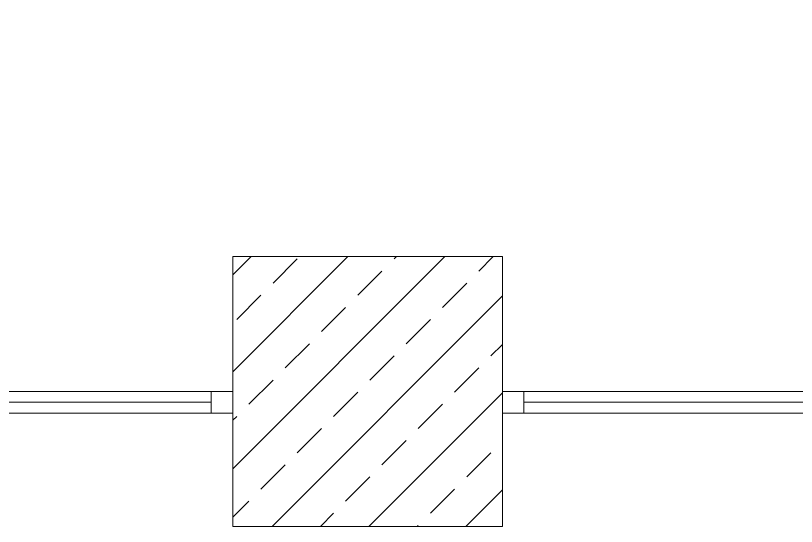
# Model space of a CAD drawing. Header units: millimetres. Extents: x 7998 to 72132, y -12523 to 5591.
# Drawn here: x 65277.7 to 65422.5, y -9869.9 to -9775.2 of the extents above; entities that cross this region are included whole.
import ezdxf

# ---------------------------------------------------------------- set-up
doc = ezdxf.new("R2010")
doc.units = ezdxf.units.MM
doc.layers.add('Xray_Column Scan', color=7, linetype='Continuous', lineweight=13, true_color=0x525252)
doc.layers.add('Xray_Concrete Arme Column', color=8, linetype='Continuous', lineweight=35)
doc.layers.add('Xray_Window', color=153, linetype='Continuous', lineweight=20)

msp = doc.modelspace()

# ---------------------------------------------------------------- hatches: boundary and pattern name
at = {"layer": 'Xray_Column Scan', "linetype": 'Continuous', "lineweight": 0}
h = msp.add_hatch(dxfattribs=at)
h.set_pattern_fill('ANSI33', color=256, scale=2)
h.set_pattern_definition([(45, (55083.489, -21656.314), (-8.980256, 8.980256), []), (45, (55092.469, -21656.314), (-8.980256, 8.980256), [6.35, -3.175])])
h.paths.add_polyline_path([(65318.01, -9869.9), (65318.01, -9819.9), (65368.01, -9819.9), (65368.01, -9869.9)])

# ---------------------------------------------------------------- linework, layer by layer
at = {"layer": 'Xray_Concrete Arme Column', "linetype": 'Continuous', "lineweight": 0}
msp.add_lwpolyline([(65318.01, -9869.9), (65318.01, -9819.9), (65368.01, -9819.9), (65368.01, -9869.9), (65318.01, -9869.9)], dxfattribs=at)
at = {"layer": 'Xray_Window', "lineweight": 0}
for p, q in [((65045.01, -9846.9), (65314.01, -9846.9)), ((65372.01, -9846.9), (65484.01, -9846.9))]:
    msp.add_line(p, q, dxfattribs=at)
msp.add_lwpolyline([(64728.01, -9819.9), (64728.01, -9411.26), (65488.01, -9411.26), (65488.01, -9844.9), (65368.01, -9844.9), (65368.01, -9819.9), (65318.01, -9819.9), (65318.01, -9844.9), (64768.01, -9844.9), (64768.01, -9819.9), (64728.01, -9819.9)], dxfattribs=at)
for points in [[(65318.01, -9848.9), (65318.01, -9844.9), (64768.01, -9844.9), (64768.01, -9848.9)], [(65318.01, -9848.9), (65314.01, -9848.9), (65314.01, -9844.9), (65318.01, -9844.9)], [(65488.01, -9848.9), (65488.01, -9844.9), (65368.01, -9844.9), (65368.01, -9848.9)], [(65368.01, -9844.9), (65372.01, -9844.9), (65372.01, -9848.9), (65368.01, -9848.9)]]:
    msp.add_lwpolyline(points, close=True, dxfattribs=at)

doc.saveas('drawing.dxf')
